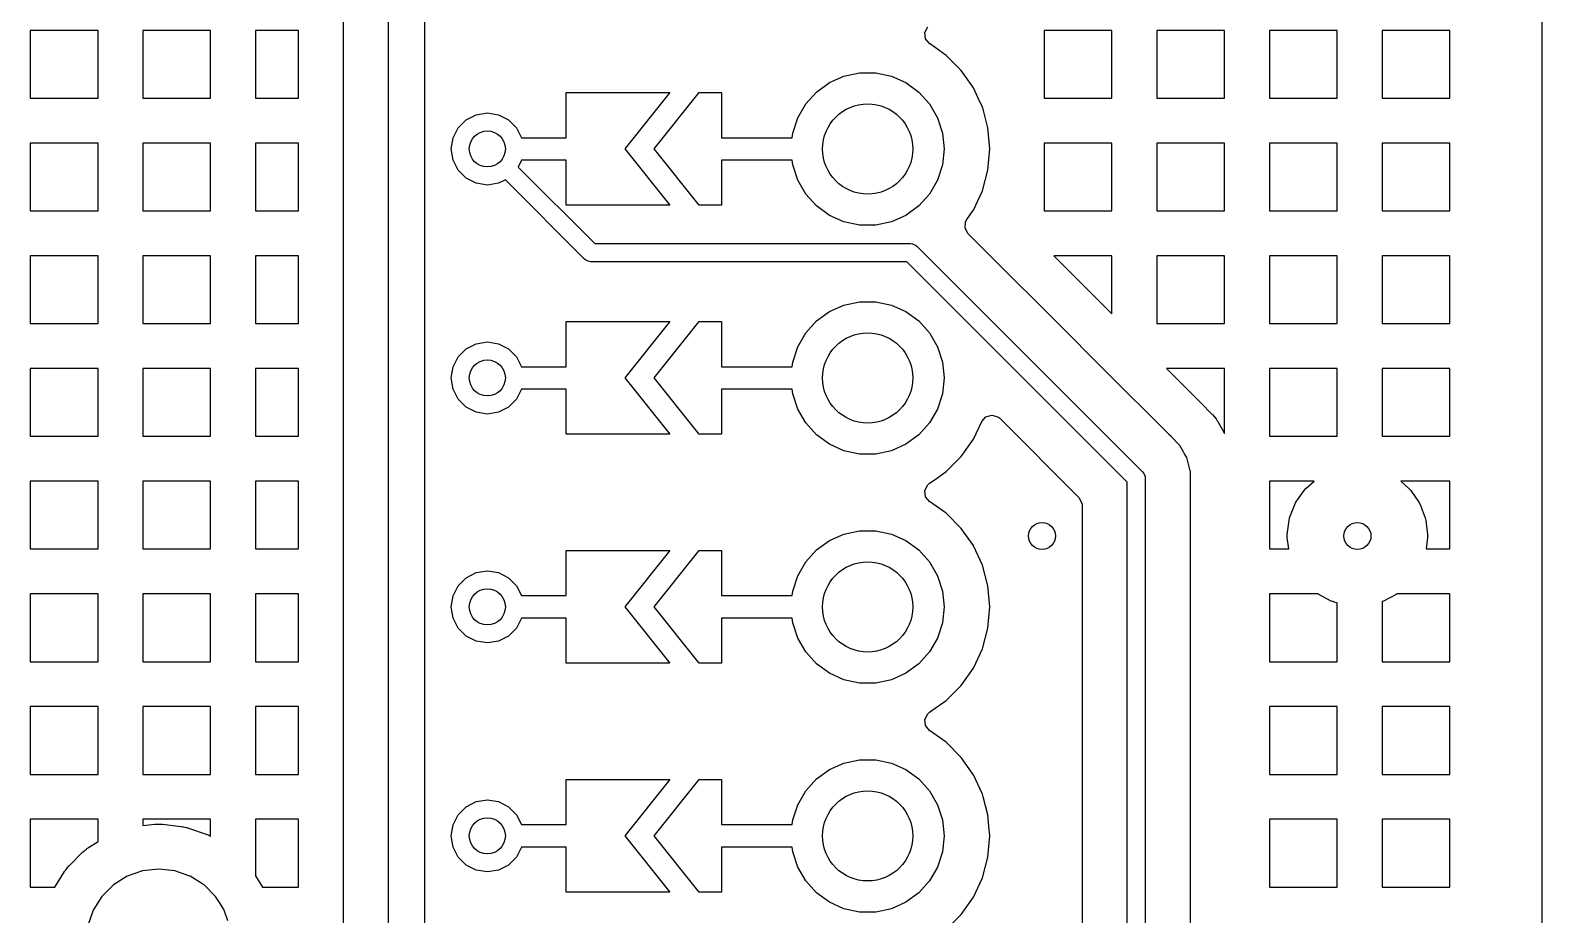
# Model space of a CAD drawing. Extents: x 2.49 to 8.57, y -5.87 to -1.87.
# Drawn here: x 7.91 to 8.57, y -3.251 to -2.864 of the extents above; entities that cross this region are included whole.
import ezdxf

# ---------------------------------------------------------------- set-up
doc = ezdxf.new("R2010")
doc.units = 0
doc.header["$MEASUREMENT"] = 0
doc.layers.add('BLACK', color=7, linetype='CONTINUOUS')

msp = doc.modelspace()

# ---------------------------------------------------------------- linework, layer by layer
at = {"layer": 'BLACK', "linetype": 'CONTINUOUS'}
for p, q in [((8.04653, -2.54888), (8.04653, -3.32274)), ((8.06624, -3.32546), (8.06624, -2.55159)), ((8.08199, -2.55485), (8.08199, -3.3222)), ((8.57006, -2.62723), (8.57006, -5.33301)), ((7.93938, -2.86449), (7.90977, -2.86449)), ((7.90977, -2.86449), (7.90977, -2.89409)), ((7.93938, -2.89409), (7.93938, -2.86449)), ((7.98859, -2.86449), (7.95898, -2.86449)), ((7.95898, -2.86449), (7.95898, -2.89409)), ((7.98859, -2.89409), (7.98859, -2.86449)), ((8.02693, -2.86449), (8.0082, -2.86449)), ((8.0082, -2.86449), (8.0082, -2.89409)), ((8.02693, -2.89409), (8.02693, -2.86449)), ((8.30059, -2.86537), (8.30183, -2.86291)), ((8.30087, -2.8681), (8.30059, -2.86537)), ((8.38229, -2.86449), (8.35268, -2.86449)), ((8.35268, -2.86449), (8.35268, -2.89409)), ((8.38229, -2.89409), (8.38229, -2.86449)), ((8.4315, -2.86449), (8.4019, -2.86449)), ((8.4019, -2.86449), (8.4019, -2.89409)), ((8.4315, -2.89409), (8.4315, -2.86449)), ((8.48071, -2.86449), (8.45111, -2.86449)), ((8.45111, -2.86449), (8.45111, -2.89409)), ((8.48071, -2.89409), (8.48071, -2.86449)), ((8.52993, -2.86449), (8.50032, -2.86449)), ((8.50032, -2.86449), (8.50032, -2.89409)), ((8.52993, -2.89409), (8.52993, -2.86449)), ((8.30259, -2.87025), (8.30087, -2.8681)), ((8.30501, -2.87195), (8.30259, -2.87025)), ((8.3099, -2.87537), (8.30501, -2.87195)), ((8.31648, -2.88195), (8.3099, -2.87537)), ((8.3099, -2.87537), (8.3099, -2.87537)), ((8.25886, -2.88727), (8.26525, -2.88443)), ((8.26525, -2.88443), (8.27209, -2.88297)), ((8.27209, -2.88297), (8.27909, -2.88297)), ((8.27909, -2.88297), (8.28593, -2.88443)), ((8.28593, -2.88443), (8.29232, -2.88727)), ((8.32154, -2.88917), (8.31648, -2.88195)), ((8.1439, -2.91133), (8.1439, -2.89165)), ((8.1439, -2.89165), (8.18917, -2.89165)), ((8.18917, -2.89165), (8.16949, -2.91625)), ((8.18228, -2.91625), (8.20197, -2.89165)), ((8.20197, -2.89165), (8.21181, -2.89165)), ((8.21181, -2.89165), (8.21181, -2.91133)), ((8.24852, -2.89658), (8.2532, -2.89138)), ((8.2532, -2.89138), (8.25886, -2.88727)), ((8.29232, -2.88727), (8.29798, -2.89138)), ((8.29798, -2.89138), (8.30266, -2.89658)), ((8.32181, -2.88957), (8.32154, -2.88917)), ((8.32392, -2.89409), (8.32181, -2.88957)), ((7.90977, -2.89409), (7.93938, -2.89409)), ((7.95898, -2.89409), (7.98859, -2.89409)), ((8.0082, -2.89409), (8.02693, -2.89409)), ((8.24502, -2.90264), (8.24852, -2.89658)), ((8.30266, -2.89658), (8.30616, -2.90264)), ((8.32574, -2.898), (8.32392, -2.89409)), ((8.32615, -2.89951), (8.32574, -2.898)), ((8.32574, -2.898), (8.32574, -2.898)), ((8.32574, -2.898), (8.32574, -2.898)), ((8.35268, -2.89409), (8.38229, -2.89409)), ((8.4019, -2.89409), (8.4315, -2.89409)), ((8.45111, -2.89409), (8.48071, -2.89409)), ((8.50032, -2.89409), (8.52993, -2.89409)), ((8.09671, -2.907), (8.10019, -2.90351)), ((8.10019, -2.90351), (8.10458, -2.90128)), ((8.10458, -2.90128), (8.10945, -2.90051)), ((8.10945, -2.90051), (8.11432, -2.90128)), ((8.11432, -2.90128), (8.11871, -2.90351)), ((8.11871, -2.90351), (8.12219, -2.907)), ((8.24286, -2.9093), (8.24502, -2.90264)), ((8.30616, -2.90264), (8.30832, -2.9093)), ((8.32815, -2.90699), (8.32615, -2.89951)), ((8.0937, -2.91625), (8.09447, -2.91139)), ((8.09447, -2.91139), (8.09671, -2.907)), ((8.12219, -2.907), (8.1244, -2.91133)), ((8.1244, -2.91133), (8.1439, -2.91133)), ((8.21181, -2.91133), (8.24264, -2.91133)), ((8.24264, -2.91133), (8.24286, -2.9093)), ((8.30832, -2.9093), (8.30905, -2.91625)), ((8.32896, -2.91625), (8.32815, -2.90699)), ((7.93938, -2.9137), (7.90977, -2.9137)), ((7.90977, -2.9137), (7.90977, -2.94331)), ((7.93938, -2.94331), (7.93938, -2.9137)), ((7.98859, -2.9137), (7.95898, -2.9137)), ((7.95898, -2.9137), (7.95898, -2.94331)), ((7.98859, -2.94331), (7.98859, -2.9137)), ((8.02693, -2.9137), (8.0082, -2.9137)), ((8.0082, -2.9137), (8.0082, -2.94331)), ((8.02693, -2.94331), (8.02693, -2.9137)), ((8.09447, -2.92112), (8.0937, -2.91625)), ((8.16949, -2.91625), (8.18917, -2.94086)), ((8.20197, -2.94086), (8.18228, -2.91625)), ((8.30905, -2.91625), (8.30832, -2.92321)), ((8.32815, -2.92552), (8.32896, -2.91625)), ((8.38229, -2.9137), (8.35268, -2.9137)), ((8.35268, -2.9137), (8.35268, -2.94331)), ((8.38229, -2.94331), (8.38229, -2.9137)), ((8.4315, -2.9137), (8.4019, -2.9137)), ((8.4019, -2.9137), (8.4019, -2.94331)), ((8.4315, -2.94331), (8.4315, -2.9137)), ((8.48071, -2.9137), (8.45111, -2.9137)), ((8.45111, -2.9137), (8.45111, -2.94331)), ((8.48071, -2.94331), (8.48071, -2.9137)), ((8.52993, -2.9137), (8.50032, -2.9137)), ((8.50032, -2.9137), (8.50032, -2.94331)), ((8.52993, -2.94331), (8.52993, -2.9137)), ((8.09671, -2.92551), (8.09447, -2.92112)), ((8.1244, -2.92118), (8.12289, -2.92413)), ((8.12289, -2.92413), (8.15636, -2.95759)), ((8.1439, -2.92118), (8.1244, -2.92118)), ((8.1439, -2.94086), (8.1439, -2.92118)), ((8.24264, -2.92118), (8.21181, -2.92118)), ((8.21181, -2.92118), (8.21181, -2.94086)), ((8.24286, -2.92321), (8.24264, -2.92118)), ((8.24502, -2.92987), (8.24286, -2.92321)), ((8.30832, -2.92321), (8.30616, -2.92987)), ((8.10019, -2.92899), (8.09671, -2.92551)), ((8.10458, -2.93123), (8.10019, -2.92899)), ((8.10945, -2.932), (8.10458, -2.93123)), ((8.11432, -2.93123), (8.10945, -2.932)), ((8.11732, -2.9297), (8.11432, -2.93123)), ((8.15194, -2.96431), (8.11732, -2.9297)), ((8.24852, -2.93592), (8.24502, -2.92987)), ((8.30616, -2.92987), (8.30266, -2.93592)), ((8.32574, -2.93451), (8.32815, -2.92552)), ((8.2532, -2.94112), (8.24852, -2.93592)), ((8.30266, -2.93592), (8.29798, -2.94112)), ((8.32181, -2.94294), (8.32574, -2.93451)), ((7.90977, -2.94331), (7.93938, -2.94331)), ((7.95898, -2.94331), (7.98859, -2.94331)), ((8.0082, -2.94331), (8.02693, -2.94331)), ((8.18917, -2.94086), (8.1439, -2.94086)), ((8.21181, -2.94086), (8.20197, -2.94086)), ((8.25886, -2.94524), (8.2532, -2.94112)), ((8.29798, -2.94112), (8.29232, -2.94524)), ((8.31898, -2.94699), (8.32156, -2.94331)), ((8.32156, -2.94331), (8.32181, -2.94294)), ((8.35268, -2.94331), (8.38229, -2.94331)), ((8.4019, -2.94331), (8.4315, -2.94331)), ((8.45111, -2.94331), (8.48071, -2.94331)), ((8.50032, -2.94331), (8.52993, -2.94331)), ((8.26525, -2.94808), (8.25886, -2.94524)), ((8.27209, -2.94954), (8.26525, -2.94808)), ((8.27909, -2.94954), (8.27209, -2.94954)), ((8.28593, -2.94808), (8.27909, -2.94954)), ((8.29232, -2.94524), (8.28593, -2.94808)), ((8.31819, -2.95085), (8.31839, -2.9481)), ((8.31951, -2.95326), (8.31819, -2.95085)), ((8.31839, -2.9481), (8.31896, -2.94701)), ((8.31896, -2.94701), (8.31898, -2.94699)), ((8.15636, -2.95759), (8.29434, -2.95759)), ((8.29434, -2.95759), (8.29511, -2.95767)), ((8.29511, -2.95767), (8.29653, -2.95826)), ((8.32916, -2.96291), (8.31951, -2.95326)), ((7.93938, -2.96291), (7.90977, -2.96291)), ((7.90977, -2.96291), (7.90977, -2.99252)), ((7.93938, -2.99252), (7.93938, -2.96291)), ((7.98859, -2.96291), (7.95898, -2.96291)), ((7.95898, -2.96291), (7.95898, -2.99252)), ((7.98859, -2.99252), (7.98859, -2.96291)), ((8.02693, -2.96291), (8.0082, -2.96291)), ((8.0082, -2.96291), (8.0082, -2.99252)), ((8.02693, -2.99252), (8.02693, -2.96291)), ((8.15254, -2.9648), (8.15194, -2.96431)), ((8.29653, -2.95826), (8.29713, -2.95875)), ((8.29713, -2.95875), (8.3957, -3.05731)), ((8.35877, -2.99252), (8.32916, -2.96291)), ((8.38229, -2.96291), (8.35689, -2.96291)), ((8.35689, -2.96291), (8.38229, -2.98831)), ((8.38229, -2.98831), (8.38229, -2.96291)), ((8.4315, -2.96291), (8.4019, -2.96291)), ((8.4019, -2.96291), (8.4019, -2.99252)), ((8.4315, -2.99252), (8.4315, -2.96291)), ((8.48071, -2.96291), (8.45111, -2.96291)), ((8.45111, -2.96291), (8.45111, -2.99252)), ((8.48071, -2.99252), (8.48071, -2.96291)), ((8.52993, -2.96291), (8.50032, -2.96291)), ((8.50032, -2.96291), (8.50032, -2.99252)), ((8.52993, -2.99252), (8.52993, -2.96291)), ((8.15396, -2.96539), (8.15254, -2.9648)), ((8.15472, -2.96547), (8.15396, -2.96539)), ((8.29271, -2.96547), (8.15472, -2.96547)), ((8.38898, -3.06173), (8.29271, -2.96547)), ((8.25886, -2.98727), (8.26525, -2.98443)), ((8.26525, -2.98443), (8.27209, -2.98297)), ((8.27209, -2.98297), (8.27909, -2.98297)), ((8.27909, -2.98297), (8.28593, -2.98443)), ((8.28593, -2.98443), (8.29232, -2.98727)), ((8.2532, -2.99138), (8.25886, -2.98727)), ((8.29232, -2.98727), (8.29798, -2.99138)), ((7.90977, -2.99252), (7.93938, -2.99252)), ((7.95898, -2.99252), (7.98859, -2.99252)), ((8.0082, -2.99252), (8.02693, -2.99252)), ((8.1439, -3.01133), (8.1439, -2.99165)), ((8.1439, -2.99165), (8.18917, -2.99165)), ((8.18917, -2.99165), (8.16949, -3.01625)), ((8.18228, -3.01625), (8.20197, -2.99165)), ((8.20197, -2.99165), (8.21181, -2.99165)), ((8.21181, -2.99165), (8.21181, -3.01133)), ((8.24502, -3.00264), (8.24852, -2.99658)), ((8.24852, -2.99658), (8.2532, -2.99138)), ((8.29798, -2.99138), (8.30266, -2.99658)), ((8.30266, -2.99658), (8.30616, -3.00264)), ((8.37838, -3.01213), (8.35877, -2.99252)), ((8.4019, -2.99252), (8.4315, -2.99252)), ((8.45111, -2.99252), (8.48071, -2.99252)), ((8.50032, -2.99252), (8.52993, -2.99252)), ((8.09671, -3.007), (8.10019, -3.00351)), ((8.10019, -3.00351), (8.10458, -3.00128)), ((8.10458, -3.00128), (8.10945, -3.00051)), ((8.10945, -3.00051), (8.11432, -3.00128)), ((8.11432, -3.00128), (8.11871, -3.00351)), ((8.11871, -3.00351), (8.12219, -3.007)), ((8.24286, -3.0093), (8.24502, -3.00264)), ((8.30616, -3.00264), (8.30832, -3.0093)), ((8.09447, -3.01139), (8.09671, -3.007)), ((8.12219, -3.007), (8.1244, -3.01133)), ((8.24264, -3.01133), (8.24286, -3.0093)), ((8.30832, -3.0093), (8.30905, -3.01625)), ((7.93938, -3.01213), (7.90977, -3.01213)), ((7.90977, -3.01213), (7.90977, -3.04173)), ((7.93938, -3.04173), (7.93938, -3.01213)), ((7.98859, -3.01213), (7.95898, -3.01213)), ((7.95898, -3.01213), (7.95898, -3.04173)), ((7.98859, -3.04173), (7.98859, -3.01213)), ((8.02693, -3.01213), (8.0082, -3.01213)), ((8.0082, -3.01213), (8.0082, -3.04173)), ((8.02693, -3.04173), (8.02693, -3.01213)), ((8.0937, -3.01625), (8.09447, -3.01139)), ((8.09447, -3.02112), (8.0937, -3.01625)), ((8.1244, -3.01133), (8.1439, -3.01133)), ((8.16949, -3.01625), (8.18917, -3.04086)), ((8.20197, -3.04086), (8.18228, -3.01625)), ((8.21181, -3.01133), (8.24264, -3.01133)), ((8.30905, -3.01625), (8.30832, -3.02321)), ((8.40726, -3.04101), (8.37838, -3.01213)), ((8.4315, -3.01213), (8.4061, -3.01213)), ((8.4061, -3.01213), (8.42096, -3.02699)), ((8.4315, -3.04044), (8.4315, -3.01213)), ((8.48071, -3.01213), (8.45111, -3.01213)), ((8.45111, -3.01213), (8.45111, -3.04173)), ((8.48071, -3.04173), (8.48071, -3.01213)), ((8.52993, -3.01213), (8.50032, -3.01213)), ((8.50032, -3.01213), (8.50032, -3.04173)), ((8.52993, -3.04173), (8.52993, -3.01213)), ((8.09671, -3.02551), (8.09447, -3.02112)), ((8.1244, -3.02117), (8.12219, -3.02551)), ((8.1439, -3.02118), (8.1244, -3.02117)), ((8.1439, -3.04086), (8.1439, -3.02118)), ((8.24264, -3.02118), (8.21181, -3.02118)), ((8.21181, -3.02118), (8.21181, -3.04086)), ((8.24286, -3.02321), (8.24264, -3.02118)), ((8.24502, -3.02987), (8.24286, -3.02321)), ((8.30832, -3.02321), (8.30616, -3.02987)), ((8.10019, -3.02899), (8.09671, -3.02551)), ((8.10458, -3.03123), (8.10019, -3.02899)), ((8.11871, -3.02899), (8.11432, -3.03123)), ((8.12219, -3.02551), (8.11871, -3.02899)), ((8.24852, -3.03592), (8.24502, -3.02987)), ((8.30616, -3.02987), (8.30266, -3.03592)), ((8.42096, -3.02699), (8.42097, -3.02699)), ((8.42097, -3.02699), (8.42615, -3.03217)), ((8.10945, -3.032), (8.10458, -3.03123)), ((8.11432, -3.03123), (8.10945, -3.032)), ((8.2532, -3.04112), (8.24852, -3.03592)), ((8.30266, -3.03592), (8.29798, -3.04112)), ((8.32181, -3.04294), (8.32539, -3.03527)), ((8.32539, -3.03527), (8.32721, -3.03321)), ((8.32721, -3.03321), (8.32985, -3.03245)), ((8.32985, -3.03245), (8.33248, -3.03325)), ((8.33248, -3.03325), (8.33326, -3.03388)), ((8.33326, -3.03388), (8.36784, -3.06846)), ((8.42615, -3.03217), (8.42637, -3.03241)), ((8.42637, -3.03241), (8.42679, -3.03289)), ((8.42679, -3.03289), (8.427, -3.03314)), ((8.427, -3.03314), (8.42778, -3.03416)), ((8.42778, -3.03416), (8.42796, -3.03442)), ((8.42796, -3.03442), (8.42832, -3.03495)), ((8.42832, -3.03495), (8.42849, -3.03522)), ((8.42849, -3.03522), (8.43065, -3.03896)), ((7.90977, -3.04173), (7.93938, -3.04173)), ((7.95898, -3.04173), (7.98859, -3.04173)), ((8.0082, -3.04173), (8.02693, -3.04173)), ((8.18917, -3.04086), (8.1439, -3.04086)), ((8.21181, -3.04086), (8.20197, -3.04086)), ((8.25886, -3.04524), (8.2532, -3.04112)), ((8.29798, -3.04112), (8.29232, -3.04524)), ((8.31648, -3.05056), (8.32181, -3.04294)), ((8.40743, -3.04118), (8.40726, -3.04101)), ((8.40726, -3.04101), (8.40726, -3.04101)), ((8.40798, -3.04173), (8.40743, -3.04118)), ((8.40743, -3.04118), (8.40743, -3.04118)), ((8.41183, -3.04558), (8.40798, -3.04173)), ((8.43065, -3.03896), (8.43065, -3.03896)), ((8.43065, -3.03896), (8.4315, -3.04044)), ((8.45111, -3.04173), (8.48071, -3.04173)), ((8.50032, -3.04173), (8.52993, -3.04173)), ((8.26525, -3.04808), (8.25886, -3.04524)), ((8.27209, -3.04954), (8.26525, -3.04808)), ((8.27909, -3.04954), (8.27209, -3.04954)), ((8.28593, -3.04808), (8.27909, -3.04954)), ((8.29232, -3.04524), (8.28593, -3.04808)), ((8.41191, -3.04572), (8.41183, -3.04558)), ((8.41367, -3.04876), (8.41191, -3.04572)), ((8.41405, -3.04942), (8.41367, -3.04876)), ((8.41367, -3.04876), (8.41367, -3.04876)), ((8.41494, -3.05097), (8.41405, -3.04942)), ((8.3099, -3.05714), (8.31648, -3.05056)), ((8.41652, -3.05684), (8.41494, -3.05097)), ((8.41656, -3.05699), (8.41652, -3.05684)), ((8.41656, -3.09095), (8.41656, -3.05699)), ((7.93938, -3.06134), (7.90977, -3.06134)), ((7.90977, -3.06134), (7.90977, -3.09095)), ((7.93938, -3.09095), (7.93938, -3.06134)), ((7.98859, -3.06134), (7.95898, -3.06134)), ((7.95898, -3.06134), (7.95898, -3.09095)), ((7.98859, -3.09095), (7.98859, -3.06134)), ((8.02693, -3.06134), (8.0082, -3.06134)), ((8.0082, -3.06134), (8.0082, -3.09095)), ((8.02693, -3.09095), (8.02693, -3.06134)), ((8.30059, -3.06537), (8.30183, -3.06291)), ((8.30183, -3.06291), (8.30259, -3.06225)), ((8.30259, -3.06225), (8.30501, -3.06056)), ((8.30501, -3.06056), (8.3099, -3.05714)), ((8.38898, -3.56588), (8.38898, -3.06173)), ((8.3957, -3.05731), (8.39619, -3.05791)), ((8.39619, -3.05791), (8.39633, -3.05826)), ((8.39633, -3.05826), (8.39677, -3.05933)), ((8.39677, -3.05933), (8.39685, -3.0601)), ((8.39685, -3.0601), (8.39685, -3.56832)), ((8.47059, -3.06134), (8.45111, -3.06134)), ((8.45111, -3.06134), (8.45111, -3.09095)), ((8.467, -3.06453), (8.47059, -3.06134)), ((8.52993, -3.06134), (8.50846, -3.06134)), ((8.50846, -3.06134), (8.51206, -3.06453)), ((8.52993, -3.09095), (8.52993, -3.06134)), ((8.30087, -3.0681), (8.30059, -3.06537)), ((8.30259, -3.07025), (8.30087, -3.0681)), ((8.3099, -3.07537), (8.30259, -3.07025)), ((8.36784, -3.06846), (8.36916, -3.07088)), ((8.46268, -3.07052), (8.46622, -3.06541)), ((8.46622, -3.06541), (8.467, -3.06453)), ((8.51206, -3.06453), (8.51284, -3.06541)), ((8.51284, -3.06541), (8.51637, -3.07052)), ((8.31648, -3.08195), (8.3099, -3.07537)), ((8.3099, -3.07537), (8.3099, -3.07537)), ((8.36916, -3.07088), (8.36927, -3.07191)), ((8.36927, -3.07191), (8.36927, -3.36214)), ((8.45993, -3.07737), (8.46214, -3.07156)), ((8.46214, -3.07156), (8.46268, -3.07052)), ((8.51637, -3.07052), (8.51692, -3.07156)), ((8.51692, -3.07156), (8.51912, -3.07737)), ((8.26525, -3.08443), (8.27209, -3.08297)), ((8.27209, -3.08297), (8.27909, -3.08297)), ((8.27909, -3.08297), (8.28593, -3.08443)), ((8.32175, -3.08947), (8.31648, -3.08195)), ((8.4589, -3.08469), (8.45965, -3.07852)), ((8.45965, -3.07852), (8.45993, -3.07737)), ((8.51912, -3.07737), (8.5194, -3.07852)), ((8.5194, -3.07852), (8.52015, -3.08469)), ((8.2532, -3.09138), (8.25886, -3.08727)), ((8.25886, -3.08727), (8.26525, -3.08443)), ((8.28593, -3.08443), (8.29232, -3.08727)), ((8.29232, -3.08727), (8.29798, -3.09138)), ((8.32181, -3.08957), (8.32175, -3.08947)), ((8.32574, -3.098), (8.32181, -3.08957)), ((8.4589, -3.08586), (8.4589, -3.08469)), ((8.45952, -3.09095), (8.4589, -3.08586)), ((8.52015, -3.08586), (8.51954, -3.09095)), ((8.52015, -3.08469), (8.52015, -3.08586)), ((7.90977, -3.09095), (7.93938, -3.09095)), ((7.95898, -3.09095), (7.98859, -3.09095)), ((8.0082, -3.09095), (8.02693, -3.09095)), ((8.1439, -3.11133), (8.1439, -3.09165)), ((8.1439, -3.09165), (8.18917, -3.09165)), ((8.18917, -3.09165), (8.16949, -3.11625)), ((8.18228, -3.11625), (8.20197, -3.09165)), ((8.20197, -3.09165), (8.21181, -3.09165)), ((8.21181, -3.09165), (8.21181, -3.11133)), ((8.24502, -3.10264), (8.24852, -3.09658)), ((8.24852, -3.09658), (8.2532, -3.09138)), ((8.29798, -3.09138), (8.30266, -3.09658)), ((8.30266, -3.09658), (8.30616, -3.10264)), ((8.41656, -3.14016), (8.41656, -3.09095)), ((8.45111, -3.09095), (8.45952, -3.09095)), ((8.51954, -3.09095), (8.52993, -3.09095)), ((8.10019, -3.10351), (8.10458, -3.10128)), ((8.10458, -3.10128), (8.10945, -3.10051)), ((8.10945, -3.10051), (8.11432, -3.10128)), ((8.11432, -3.10128), (8.11871, -3.10351)), ((8.24286, -3.1093), (8.24502, -3.10264)), ((8.30616, -3.10264), (8.30832, -3.1093)), ((8.32815, -3.10699), (8.32574, -3.098)), ((8.09447, -3.11139), (8.09671, -3.107)), ((8.09671, -3.107), (8.10019, -3.10351)), ((8.11871, -3.10351), (8.12219, -3.107)), ((8.12219, -3.107), (8.1244, -3.11133)), ((8.24264, -3.11133), (8.24286, -3.1093)), ((8.30832, -3.1093), (8.30905, -3.11625)), ((8.32896, -3.11625), (8.32815, -3.10699)), ((7.93938, -3.11055), (7.90977, -3.11055)), ((7.90977, -3.11055), (7.90977, -3.14016)), ((7.93938, -3.14016), (7.93938, -3.11055)), ((7.98859, -3.11055), (7.95898, -3.11055)), ((7.95898, -3.11055), (7.95898, -3.14016)), ((7.98859, -3.14016), (7.98859, -3.11055)), ((8.02693, -3.11055), (8.0082, -3.11055)), ((8.0082, -3.11055), (8.0082, -3.14016)), ((8.02693, -3.14016), (8.02693, -3.11055)), ((8.0937, -3.11625), (8.09447, -3.11139)), ((8.09447, -3.12112), (8.0937, -3.11625)), ((8.1244, -3.11133), (8.1439, -3.11133)), ((8.16949, -3.11625), (8.18917, -3.14086)), ((8.20197, -3.14086), (8.18228, -3.11625)), ((8.21181, -3.11133), (8.24264, -3.11133)), ((8.30905, -3.11625), (8.30832, -3.12321)), ((8.32815, -3.12552), (8.32896, -3.11625)), ((8.47224, -3.11055), (8.45111, -3.11055)), ((8.45111, -3.11055), (8.45111, -3.14016)), ((8.47262, -3.11081), (8.47224, -3.11055)), ((8.47812, -3.1137), (8.47262, -3.11081)), ((8.47874, -3.11394), (8.47812, -3.1137)), ((8.47922, -3.11412), (8.47874, -3.11394)), ((8.48071, -3.11449), (8.47922, -3.11412)), ((8.48071, -3.14016), (8.48071, -3.11449)), ((8.50094, -3.1137), (8.50032, -3.11394)), ((8.50032, -3.11394), (8.50032, -3.14016)), ((8.50644, -3.11081), (8.50094, -3.1137)), ((8.50682, -3.11055), (8.50644, -3.11081)), ((8.52993, -3.11055), (8.50682, -3.11055)), ((8.52993, -3.14016), (8.52993, -3.11055)), ((8.09671, -3.12551), (8.09447, -3.12112)), ((8.1244, -3.12118), (8.12219, -3.12551)), ((8.1439, -3.12118), (8.1244, -3.12118)), ((8.1439, -3.14086), (8.1439, -3.12118)), ((8.24264, -3.12118), (8.21181, -3.12118)), ((8.21181, -3.12118), (8.21181, -3.14086)), ((8.24286, -3.12321), (8.24264, -3.12118)), ((8.10019, -3.12899), (8.09671, -3.12551)), ((8.10458, -3.13123), (8.10019, -3.12899)), ((8.11871, -3.12899), (8.11432, -3.13123)), ((8.12219, -3.12551), (8.11871, -3.12899)), ((8.24502, -3.12987), (8.24286, -3.12321)), ((8.30832, -3.12321), (8.30616, -3.12987)), ((8.32574, -3.13451), (8.32815, -3.12552)), ((8.10945, -3.132), (8.10458, -3.13123)), ((8.11432, -3.13123), (8.10945, -3.132)), ((8.24852, -3.13592), (8.24502, -3.12987)), ((8.2532, -3.14112), (8.24852, -3.13592)), ((8.30266, -3.13592), (8.29798, -3.14112)), ((8.30616, -3.12987), (8.30266, -3.13592)), ((8.32181, -3.14294), (8.32574, -3.13451)), ((7.90977, -3.14016), (7.93938, -3.14016)), ((7.95898, -3.14016), (7.98859, -3.14016)), ((8.0082, -3.14016), (8.02693, -3.14016)), ((8.18917, -3.14086), (8.1439, -3.14086)), ((8.21181, -3.14086), (8.20197, -3.14086)), ((8.25886, -3.14524), (8.2532, -3.14112)), ((8.29798, -3.14112), (8.29232, -3.14524)), ((8.31648, -3.15056), (8.32181, -3.14294)), ((8.41656, -3.18937), (8.41656, -3.14016)), ((8.45111, -3.14016), (8.48071, -3.14016)), ((8.50032, -3.14016), (8.52993, -3.14016)), ((8.26525, -3.14808), (8.25886, -3.14524)), ((8.27209, -3.14954), (8.26525, -3.14808)), ((8.27909, -3.14954), (8.27209, -3.14954)), ((8.28593, -3.14808), (8.27909, -3.14954)), ((8.29232, -3.14524), (8.28593, -3.14808)), ((8.3099, -3.15714), (8.31648, -3.15056)), ((7.93938, -3.15976), (7.90977, -3.15976)), ((7.90977, -3.15976), (7.90977, -3.18937)), ((7.93938, -3.18937), (7.93938, -3.15976)), ((7.98859, -3.15976), (7.95898, -3.15976)), ((7.95898, -3.15976), (7.95898, -3.18937)), ((7.98859, -3.18937), (7.98859, -3.15976)), ((8.02693, -3.15976), (8.0082, -3.15976)), ((8.0082, -3.15976), (8.0082, -3.18937)), ((8.02693, -3.18937), (8.02693, -3.15976)), ((8.30183, -3.16291), (8.30259, -3.16225)), ((8.30259, -3.16225), (8.30363, -3.16153)), ((8.30363, -3.16153), (8.3099, -3.15714)), ((8.48071, -3.15976), (8.45111, -3.15976)), ((8.45111, -3.15976), (8.45111, -3.18937)), ((8.48071, -3.18937), (8.48071, -3.15976)), ((8.52993, -3.15976), (8.50032, -3.15976)), ((8.50032, -3.15976), (8.50032, -3.18937)), ((8.52993, -3.18937), (8.52993, -3.15976)), ((8.30059, -3.16537), (8.30183, -3.16291)), ((8.30087, -3.1681), (8.30059, -3.16537)), ((8.30259, -3.17025), (8.30087, -3.1681)), ((8.3099, -3.17537), (8.30259, -3.17025)), ((8.31648, -3.18195), (8.3099, -3.17537)), ((8.3099, -3.17537), (8.3099, -3.17537)), ((8.32173, -3.18944), (8.31648, -3.18195)), ((8.2532, -3.19138), (8.25886, -3.18727)), ((8.25886, -3.18727), (8.26525, -3.18443)), ((8.26525, -3.18443), (8.27209, -3.18297)), ((8.27209, -3.18297), (8.27909, -3.18297)), ((8.27909, -3.18297), (8.28593, -3.18443)), ((8.28593, -3.18443), (8.29232, -3.18727)), ((8.29232, -3.18727), (8.29798, -3.19138)), ((7.90977, -3.18937), (7.93938, -3.18937)), ((7.95898, -3.18937), (7.98859, -3.18937)), ((8.0082, -3.18937), (8.02693, -3.18937)), ((8.1439, -3.21133), (8.1439, -3.19165)), ((8.1439, -3.19165), (8.18917, -3.19165)), ((8.18917, -3.19165), (8.16949, -3.21625)), ((8.18228, -3.21625), (8.20197, -3.19165)), ((8.20197, -3.19165), (8.21181, -3.19165)), ((8.21181, -3.19165), (8.21181, -3.21133)), ((8.24852, -3.19658), (8.2532, -3.19138)), ((8.29798, -3.19138), (8.30266, -3.19658)), ((8.32181, -3.18957), (8.32173, -3.18944)), ((8.32574, -3.198), (8.32181, -3.18957)), ((8.41656, -3.23858), (8.41656, -3.18937)), ((8.45111, -3.18937), (8.48071, -3.18937)), ((8.50032, -3.18937), (8.52993, -3.18937)), ((8.10019, -3.20351), (8.10458, -3.20128)), ((8.10458, -3.20128), (8.10945, -3.20051)), ((8.10945, -3.20051), (8.11432, -3.20128)), ((8.11432, -3.20128), (8.11871, -3.20351)), ((8.24502, -3.20264), (8.24852, -3.19658)), ((8.30266, -3.19658), (8.30616, -3.20264)), ((8.32608, -3.19924), (8.32574, -3.198)), ((8.32574, -3.198), (8.32574, -3.198)), ((8.32574, -3.198), (8.32574, -3.198)), ((8.32815, -3.20699), (8.32608, -3.19924)), ((7.93938, -3.20898), (7.90977, -3.20898)), ((7.90977, -3.20898), (7.90977, -3.23858)), ((7.93938, -3.21177), (7.93938, -3.20898)), ((7.98859, -3.20898), (7.95898, -3.20898)), ((7.95898, -3.20898), (7.95898, -3.21177)), ((7.98859, -3.2164), (7.98859, -3.20898)), ((8.02693, -3.20898), (8.0082, -3.20898)), ((8.0082, -3.20898), (8.0082, -3.23365)), ((8.02693, -3.23858), (8.02693, -3.20898)), ((8.09447, -3.21139), (8.09671, -3.207)), ((8.09671, -3.207), (8.10019, -3.20351)), ((8.11871, -3.20351), (8.12219, -3.207)), ((8.12219, -3.207), (8.1244, -3.21133)), ((8.24286, -3.2093), (8.24502, -3.20264)), ((8.30616, -3.20264), (8.30832, -3.2093)), ((8.32873, -3.21365), (8.32815, -3.20699)), ((8.48071, -3.20898), (8.45111, -3.20898)), ((8.45111, -3.20898), (8.45111, -3.23858)), ((8.48071, -3.23858), (8.48071, -3.20898)), ((8.52993, -3.20898), (8.50032, -3.20898)), ((8.50032, -3.20898), (8.50032, -3.23858)), ((8.52993, -3.23858), (8.52993, -3.20898)), ((7.93938, -3.21873), (7.93938, -3.21177)), ((7.95898, -3.21177), (7.96426, -3.21118)), ((7.96426, -3.21118), (7.96453, -3.21116)), ((7.96453, -3.21116), (7.96508, -3.21113)), ((7.96508, -3.21113), (7.96536, -3.21112)), ((7.96536, -3.21112), (7.96646, -3.21112)), ((7.96646, -3.21112), (7.96673, -3.21113)), ((7.96673, -3.21113), (7.96728, -3.21116)), ((7.96728, -3.21116), (7.96755, -3.21118)), ((7.96755, -3.21118), (7.97571, -3.2121)), ((7.97571, -3.2121), (7.97598, -3.21214)), ((7.97598, -3.21214), (7.97652, -3.21223)), ((7.97652, -3.21223), (7.97679, -3.21228)), ((7.97679, -3.21228), (7.97786, -3.21253)), ((7.97786, -3.21253), (7.97813, -3.2126)), ((7.97813, -3.2126), (7.97866, -3.21275)), ((7.97866, -3.21275), (7.97892, -3.21283)), ((7.97892, -3.21283), (7.98666, -3.21554)), ((7.98666, -3.21554), (7.98692, -3.21564)), ((8.0937, -3.21625), (8.09447, -3.21139)), ((8.1244, -3.21133), (8.1439, -3.21133)), ((8.21181, -3.21133), (8.24264, -3.21133)), ((8.24264, -3.21133), (8.24286, -3.2093)), ((8.30832, -3.2093), (8.30905, -3.21625)), ((8.32894, -3.21596), (8.32873, -3.21365)), ((7.93348, -3.22266), (7.93434, -3.22197)), ((7.93434, -3.22197), (7.93456, -3.22181)), ((7.93456, -3.22181), (7.93501, -3.22149)), ((7.93501, -3.22149), (7.93523, -3.22134)), ((7.93523, -3.22134), (7.93938, -3.21873)), ((7.98692, -3.21564), (7.98743, -3.21585)), ((7.98743, -3.21585), (7.98768, -3.21596)), ((7.98768, -3.21596), (7.98859, -3.2164)), ((8.09447, -3.22112), (8.0937, -3.21625)), ((8.09671, -3.22551), (8.09447, -3.22112)), ((8.1244, -3.22118), (8.12219, -3.22551)), ((8.1439, -3.22118), (8.1244, -3.22118)), ((8.1439, -3.24086), (8.1439, -3.22118)), ((8.16949, -3.21625), (8.18917, -3.24086)), ((8.20197, -3.24086), (8.18228, -3.21625)), ((8.24264, -3.22118), (8.21181, -3.22118)), ((8.21181, -3.22118), (8.21181, -3.24086)), ((8.24286, -3.22321), (8.24264, -3.22118)), ((8.30905, -3.21625), (8.30832, -3.22321)), ((8.32815, -3.22552), (8.32896, -3.21625)), ((8.32896, -3.21625), (8.32894, -3.21596)), ((7.92686, -3.22919), (7.93266, -3.22339)), ((7.93266, -3.22339), (7.93286, -3.2232)), ((7.93286, -3.2232), (7.93327, -3.22284)), ((7.93327, -3.22284), (7.93348, -3.22266)), ((8.10019, -3.22899), (8.09671, -3.22551)), ((8.12219, -3.22551), (8.11871, -3.22899)), ((8.24502, -3.22987), (8.24286, -3.22321)), ((8.30832, -3.22321), (8.30616, -3.22987)), ((8.32574, -3.23451), (8.32815, -3.22552)), ((7.92052, -3.23858), (7.9248, -3.23177)), ((7.9248, -3.23177), (7.92495, -3.23154)), ((7.92495, -3.23154), (7.92527, -3.23109)), ((7.92527, -3.23109), (7.92544, -3.23087)), ((7.92544, -3.23087), (7.92612, -3.23001)), ((7.92612, -3.23001), (7.9263, -3.2298)), ((7.9263, -3.2298), (7.92667, -3.22939)), ((7.92667, -3.22939), (7.92686, -3.22919)), ((7.95215, -3.23387), (7.94613, -3.23764)), ((7.95885, -3.23152), (7.95215, -3.23387)), ((7.96591, -3.23073), (7.95885, -3.23152)), ((7.95885, -3.23152), (7.95885, -3.23152)), ((7.97296, -3.23152), (7.96591, -3.23073)), ((7.96591, -3.23073), (7.96591, -3.23073)), ((7.97906, -3.23365), (7.97296, -3.23152)), ((7.97296, -3.23152), (7.97296, -3.23152)), ((7.97967, -3.23387), (7.97906, -3.23365)), ((7.98471, -3.23703), (7.97967, -3.23387)), ((8.0082, -3.23365), (8.01129, -3.23858)), ((8.10458, -3.23123), (8.10019, -3.22899)), ((8.10945, -3.232), (8.10458, -3.23123)), ((8.11432, -3.23123), (8.10945, -3.232)), ((8.11871, -3.22899), (8.11432, -3.23123)), ((8.24852, -3.23592), (8.24502, -3.22987)), ((8.30616, -3.22987), (8.30266, -3.23592)), ((8.32181, -3.24294), (8.32574, -3.23451)), ((7.90977, -3.23858), (7.92052, -3.23858)), ((7.94613, -3.23764), (7.94111, -3.24267)), ((7.98568, -3.23764), (7.98471, -3.23703)), ((7.9907, -3.24267), (7.98568, -3.23764)), ((8.01129, -3.23858), (8.02693, -3.23858)), ((8.18917, -3.24086), (8.1439, -3.24086)), ((8.21181, -3.24086), (8.20197, -3.24086)), ((8.2532, -3.24112), (8.24852, -3.23592)), ((8.25886, -3.24524), (8.2532, -3.24112)), ((8.29798, -3.24112), (8.29232, -3.24524)), ((8.30266, -3.23592), (8.29798, -3.24112)), ((8.41656, -3.2878), (8.41656, -3.23858)), ((8.45111, -3.23858), (8.48071, -3.23858)), ((8.50032, -3.23858), (8.52993, -3.23858)), ((7.94111, -3.24267), (7.93733, -3.24868)), ((7.99242, -3.2454), (7.9907, -3.24267)), ((7.99428, -3.24836), (7.99242, -3.2454)), ((7.99448, -3.24868), (7.99428, -3.24836)), ((8.26525, -3.24808), (8.25886, -3.24524)), ((8.27209, -3.24954), (8.26525, -3.24808)), ((8.28593, -3.24808), (8.27909, -3.24954)), ((8.29232, -3.24524), (8.28593, -3.24808)), ((8.31648, -3.25056), (8.32181, -3.24294)), ((7.93733, -3.24868), (7.93499, -3.25538)), ((7.99612, -3.25336), (7.99448, -3.24868)), ((8.27909, -3.24954), (8.27209, -3.24954)), ((8.3099, -3.25714), (8.31648, -3.25056))]:
    msp.add_line(p, q, dxfattribs=at)
at = {"layer": 'BLACK'}
for centre, radius in [((8.27559, -2.91625), 0.01969), ((8.10945, -2.91625), 0.00787), ((8.27559, -3.01625), 0.01969), ((8.10945, -3.01625), 0.00787), ((8.35173, -3.08527), 0.00591), ((8.48953, -3.08527), 0.00591), ((8.27559, -3.11625), 0.01969), ((8.10945, -3.11625), 0.00787), ((8.27559, -3.21625), 0.01969), ((8.10945, -3.21625), 0.00787)]:
    msp.add_circle(centre, radius, dxfattribs=at)

doc.saveas('drawing.dxf')
